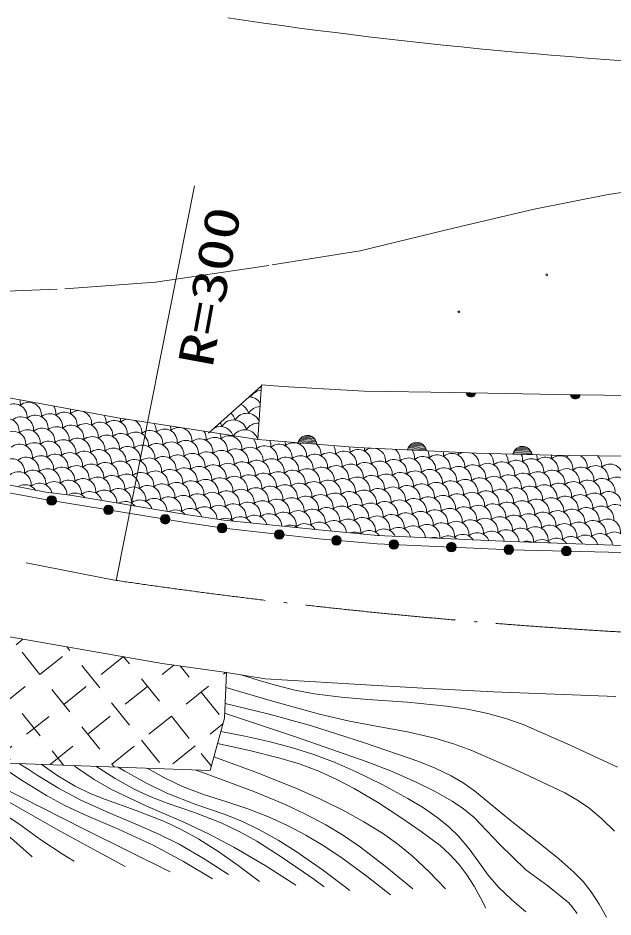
# Model space of a CAD drawing. Units: millimetres, scale not verified. Extents: x 40000 to 680000, y 20000 to 380000.
# Drawn here: x 119823 to 150966, y 258579 to 305614 of the extents above; entities that cross this region are included whole.
import ezdxf
from ezdxf.enums import TextEntityAlignment as Align

# ---------------------------------------------------------------- set-up
doc = ezdxf.new("R2010")
doc.units = ezdxf.units.MM
doc.header["$LTSCALE"] = 1000
doc.linetypes.add('USER1', pattern=[10, 7.868852, -0.983607, 0.163934, -0.983607])
doc.linetypes.add('USER3', pattern=[8, 6, -2])
doc.layers.add('M-BGD', color=5, linetype='Continuous', lineweight=13)
doc.layers.add('M-BMK', color=2, linetype='USER1', lineweight=13)
doc.styles.add('ＭＳ ゴシック', font='')
doc.styles.get('ＭＳ ゴシック').set_extended_font_data('MS Gothic')

# ---------------------------------------------------------------- blocks, each defined once
blk = doc.blocks.new('BUHIN131')
at = {"color": 5, "linetype": 'Continuous', "lineweight": 13}
for radius in [249, 220, 191, 161, 132, 97.5, 67.5, 38.8, 7.5]:
    blk.add_circle((0, 0), radius, dxfattribs=at)
blk = doc.blocks.new('BUHIN135')
at = {"color": 5, "linetype": 'Continuous', "lineweight": 13}
for radius in [249, 220, 191, 161, 132, 97.5, 67.5, 38.8, 7.5]:
    blk.add_circle((0, 0), radius, dxfattribs=at)

msp = doc.modelspace()

# ---------------------------------------------------------------- hatches: boundary and pattern name
at = {"layer": 'M-BGD'}
h = msp.add_hatch(dxfattribs=at)
h.set_pattern_fill('USER', color=256, style=0, pattern_type=2)
h.set_pattern_definition([(38.746, (104412, 275922), (-1251.74, 1559.86), [1500, -1000]), (308.746, (104412, 275922), (1559.86, 1251.74), [1500, -1000])])
h.paths.add_polyline_path([(84997, 280850), (87514, 279973), (90583, 279055), (96981, 277469), (104412, 275922), (105775, 275773), (109523, 275026), (116134, 273793), (127372, 271849), (130733, 271363), (130623, 268990), (129876, 266243), (114684, 266803), (111431, 267083), (105480, 268350), (97418, 270758), (89133, 274840), (84062, 276773), (83697, 277685)])

# ---------------------------------------------------------------- linework, layer by layer
for p, q in [((129067, 296834), (124965, 276189)), ((150704, 296386), (146841, 295619)), ((153462, 296783), (150704, 296386)), ((146841, 295619), (142752, 294654)), ((142752, 294654), (137726, 293432)), ((117554, 286077), (125043, 284692)), ((129800, 283886), (132566, 286369)), ((132372, 283560), (132569, 286414)), ((132569, 286414), (133693, 286334)), ((133693, 286334), (137947, 286093)), ((137947, 286093), (142602, 286013)), ((142602, 286013), (148942, 285892)), ((143761, 285960), (143286, 285969)), ((143298, 285937), (143748, 285929)), ((143728, 285898), (143317, 285905)), ((143339, 285874), (143703, 285867)), ((143672, 285836), (143370, 285842)), ((143428, 285810), (143614, 285806)), ((149230, 285859), (148755, 285862)), ((148767, 285831), (149217, 285828)), ((149198, 285797), (148787, 285800)), ((148809, 285768), (149173, 285766)), ((149143, 285735), (148840, 285737)), ((148899, 285705), (149085, 285704)), ((148942, 285892), (154797, 285851)), ((125043, 284692), (132372, 283560)), ((135357, 283570), (134632, 283628)), ((134697, 283686), (135300, 283637)), ((135188, 283709), (134817, 283739)), ((132372, 283560), (137575, 283140)), ((134505, 283450), (135452, 283374)), ((135432, 283438), (134535, 283511)), ((134577, 283570), (135397, 283504)), ((140297, 283200), (141119, 283161)), ((141077, 283226), (140350, 283260)), ((140413, 283319), (141017, 283291)), ((140903, 283359), (140531, 283377)), ((146424, 283152), (146052, 283162)), ((137575, 283140), (143826, 282846)), ((140229, 283078), (141178, 283033)), ((141156, 283097), (140257, 283139)), ((143826, 282846), (148435, 282720)), ((145756, 282857), (146706, 282832)), ((146683, 282895), (145783, 282919)), ((145822, 282981), (146644, 282959)), ((146601, 283022), (145874, 283042)), ((145935, 283103), (146540, 283087)), ((148435, 282720), (154791, 282657)), ((121274, 280812), (116763, 281672)), ((122553, 280644), (121274, 280812)), ((128616, 279637), (122553, 280644)), ((130589, 279343), (128616, 279637)), ((135560, 278839), (130589, 279343)), ((138645, 278546), (135560, 278839)), ((145588, 278231), (138645, 278546)), ((151476, 278021), (145588, 278231)), ((116134, 273793), (127372, 271849)), ((127372, 271849), (130733, 271363)), ((130733, 271363), (130623, 268990)), ((132756, 271044), (130733, 271363)), ((137435, 270755), (132756, 271044)), ((141009, 270545), (137435, 270755)), ((144715, 270361), (141009, 270545)), ((151113, 270124), (144715, 270361)), ((130623, 268990), (129876, 266243)), ((129876, 266243), (114684, 266803))]:
    msp.add_line(p, q, dxfattribs=at)
at = {"layer": 'M-BGD', "linetype": 'USER3'}
for p, q in [((146841, 295619), (150704, 296386)), ((150704, 296386), (153462, 296783)), ((142752, 294654), (146841, 295619)), ((137726, 293432), (142752, 294654)), ((133125, 292694), (137726, 293432)), ((127016, 291785), (133125, 292694)), ((122274, 291445), (127016, 291785)), ((115884, 291189), (122274, 291445))]:
    msp.add_line(p, q, dxfattribs=at)
at = {"layer": 'M-BGD'}
for points in [[(151462, 277656), (145598, 277796), (138625, 278107), (135591, 278356), (130605, 278916), (128598, 279212), (121239, 280426), (116695, 281267), (104435, 283660), (99116, 284687), (95384, 285512), (90564, 286863), (86363, 288263)], [(151208, 266418), (148726, 267571), (146256, 268651), (145354, 268963), (144421, 269222), (143352, 269448), (142258, 269616), (140204, 269818), (138141, 269961), (136736, 270080), (135334, 270261), (134308, 270454), (133294, 270706), (132402, 270964), (131503, 271242)], [(130697, 270586), (133141, 269863), (135609, 269195), (137177, 268832), (138769, 268524), (140205, 268263), (141633, 267942), (142612, 267647), (143574, 267294), (146004, 266219), (148439, 265076), (149075, 264717), (149683, 264303), (150382, 263714), (151048, 263072)], [(130659, 269754), (132905, 269208), (135131, 268605), (137963, 267696), (140799, 266723), (141661, 266372), (142503, 265964), (143119, 265604), (143710, 265189), (145496, 263708), (147322, 262271), (148136, 261628), (148919, 260931), (149398, 260433), (149830, 259895), (150245, 259251), (150618, 258579)], [(130635, 269241), (134344, 268012), (138044, 266722), (139367, 266210), (140666, 265642), (141616, 265169), (142540, 264641), (143138, 264238), (143705, 263782), (145029, 262394), (146395, 261050), (147551, 260207), (148661, 259320), (148880, 259048), (149089, 258765)], [(120569, 261725), (119606, 262575), (118601, 263381), (117937, 263838), (117232, 264250), (116370, 264672), (115480, 265041), (114107, 265521), (112714, 265946), (110928, 266454), (109127, 266905), (107923, 267122), (106728, 267400), (105823, 267688), (104936, 268033), (103825, 268514), (102686, 268939)], [(146401, 258857), (145665, 259475), (144974, 260133), (144434, 260771), (143939, 261451), (143433, 262148), (142879, 262810), (142373, 263300), (141818, 263752), (141042, 264290), (140227, 264781), (138883, 265509), (137515, 266182), (136419, 266660), (135303, 267081), (134137, 267445), (132950, 267753), (131700, 268032), (130433, 268292)], [(130260, 267656), (131936, 267297), (133598, 266879), (134596, 266570), (135571, 266206), (136510, 265780), (137426, 265300), (138683, 264552), (139919, 263746), (140933, 263055), (141912, 262313), (142423, 261856), (142895, 261351), (143317, 260792), (143693, 260194), (144011, 259624), (144316, 259043)], [(110372, 267309), (114499, 265779), (118613, 264189), (119255, 263848), (119874, 263451), (121013, 262621), (122184, 261844), (122465, 261675), (122756, 261503)], [(114402, 266827), (115924, 266244), (117429, 265603), (118606, 265014), (119758, 264369), (121841, 263174), (123958, 262029), (124693, 261626), (125425, 261220)], [(127788, 260942), (123324, 263151), (118873, 265415), (117704, 266068), (116531, 266735)], [(130070, 266958), (132224, 266169), (134362, 265323), (135657, 264749), (136931, 264120), (137925, 263566), (138893, 262958), (139700, 262384), (140468, 261763), (141349, 260939), (142197, 260062)], [(118616, 266658), (119947, 265769), (121315, 264928), (122280, 264412), (123283, 263945), (125112, 263166), (126925, 262327), (128478, 261479), (130012, 260572)], [(130846, 260803), (129574, 261618), (128266, 262384), (127232, 262901), (126169, 263365), (124624, 264004), (123106, 264696), (121951, 265325), (120822, 266007), (120348, 266306), (119867, 266612)], [(121031, 266569), (121909, 265969), (122815, 265423), (123593, 265048), (124408, 264723), (125957, 264174), (127483, 263569), (128393, 263138), (129283, 262648), (130327, 261986), (131341, 261271), (131905, 260854), (132467, 260433)], [(134367, 260247), (132761, 261266), (131118, 262238), (129828, 262916), (128500, 263545), (126595, 264367), (124713, 265246), (123815, 265779), (122938, 266369), (122839, 266438), (122741, 266506)], [(123901, 266463), (124910, 265826), (125944, 265244), (126777, 264864), (127635, 264539), (129055, 264051), (130453, 263508), (131397, 263051), (132315, 262541), (133553, 261763), (134755, 260938), (135299, 260551), (135849, 260155)], [(137193, 259969), (135812, 261011), (134387, 262011), (133438, 262604), (132457, 263146), (131574, 263569), (130667, 263936), (129130, 264468), (127617, 265055), (126508, 265605), (125414, 266215), (125240, 266315), (125058, 266420)], [(126588, 266364), (127498, 265858), (128431, 265409), (129578, 264978), (130749, 264602), (131853, 264240), (132937, 263820), (133921, 263370), (134887, 262861), (135883, 262265), (136845, 261618), (138093, 260698), (139325, 259738)], [(140483, 260062), (139134, 261171), (137753, 262228), (136864, 262837), (135935, 263399), (134868, 263965), (133763, 264483), (132160, 265147), (130528, 265758), (129813, 266015), (129088, 266272)]]:
    msp.add_lwpolyline(points, dxfattribs=at)
for points in [[(143774, 285991), (143753, 285933), (143723, 285885), (143673, 285831), (143618, 285802), (143559, 285785), (143481, 285786), (143423, 285806), (143369, 285837), (143321, 285893), (143292, 285942), (143274, 286000)], [(149243, 285890), (149222, 285833), (149193, 285784), (149144, 285730), (149089, 285700), (149030, 285682), (148952, 285682), (148894, 285702), (148839, 285732), (148791, 285787), (148761, 285836), (148743, 285894)], [(134475, 283390), (134524, 283501), (134589, 283594), (134695, 283696), (134810, 283747), (134930, 283775), (135085, 283762), (135199, 283715), (135303, 283647), (135392, 283529), (135444, 283427), (135472, 283310)], [(140201, 283017), (140247, 283130), (140309, 283224), (140411, 283330), (140524, 283384), (140643, 283416), (140798, 283409), (140913, 283366), (141020, 283301), (141113, 283186), (141168, 283086), (141200, 282970)], [(145730, 282796), (145773, 282909), (145833, 283005), (145933, 283113), (146045, 283170), (146163, 283204), (146318, 283200), (146435, 283159), (146543, 283097), (146637, 282984), (146695, 282885), (146729, 282769)]]:
    msp.add_lwpolyline(points, close=True, dxfattribs=at)
for centre, radius in [((147498, 292174), 49.8), ((142890, 290232), 49.8), ((130505, 278931), 249), ((130505, 278931), 220), ((130505, 278931), 191), ((130505, 278931), 161), ((130505, 278931), 132), ((130505, 278931), 97.5), ((130505, 278931), 67.5), ((130505, 278931), 38.8), ((130505, 278931), 7.5), ((133498, 278592), 249), ((133498, 278592), 220), ((133498, 278592), 191), ((133498, 278592), 161), ((133498, 278592), 132), ((133498, 278592), 97.5), ((133498, 278592), 67.5), ((133498, 278592), 38.8), ((133498, 278592), 7.5), ((136493, 278282), 249), ((136493, 278282), 220), ((136493, 278282), 191), ((136493, 278282), 161), ((136493, 278282), 132), ((136493, 278282), 97.5), ((136493, 278282), 67.5), ((136493, 278282), 38.8), ((136493, 278282), 7.5), ((148524, 277726), 249), ((148524, 277726), 220), ((148524, 277726), 191), ((148524, 277726), 161), ((148524, 277726), 132), ((148524, 277726), 97.5), ((148524, 277726), 67.5), ((148524, 277726), 38.8), ((148524, 277726), 7.5)]:
    msp.add_circle(centre, radius, dxfattribs=at)
for centre, radius, start, end in [((170120, 572737), 270000, 261.62897, 274.46954), ((132610, 285435), 702, 94.9252, 150.1488), ((119274, 285434), 674, 352.6619, 17.8512), ((120380, 284835), 674, 352.6619, 130.4617), ((131913, 285088), 702, 32.6755, 89.2943), ((119622, 284755), 674, 352.6619, 130.4617), ((121138, 284915), 674, 352.6619, 36.3199), ((121897, 284995), 674, 352.6619, 13.5948), ((123003, 284396), 674, 90.0061, 130.4617), ((131216, 284741), 702, 15.3886, 68.0336), ((132502, 284578), 702, 90.8556, 150.1488), ((119211, 283996), 674, 352.6619, 130.4617), ((119969, 284076), 674, 352.6619, 130.4617), ((120728, 284156), 674, 352.6619, 130.4617), ((121486, 284236), 674, 352.6619, 130.4617), ((122244, 284316), 674, 352.6619, 130.4617), ((123003, 284396), 674, 352.6619, 69.0456), ((123761, 284475), 674, 352.6619, 30.998), ((124519, 284555), 674, 352.6619, 9.8538), ((125625, 283956), 674, 99.9266, 130.4617), ((131107, 283884), 702, 15.3886, 150.1488), ((130518, 284394), 702, 15.3886, 50.2299), ((131804, 284231), 702, 25.2334, 150.1488), ((121075, 283477), 674, 352.6619, 130.4617), ((121833, 283557), 674, 352.6619, 130.4617), ((122592, 283637), 674, 352.6619, 130.4617), ((123350, 283717), 674, 352.6619, 130.4617), ((124108, 283797), 674, 352.6619, 130.4617), ((124867, 283877), 674, 352.6619, 130.4617), ((125625, 283956), 674, 352.6619, 62.5021), ((126383, 284036), 674, 352.6619, 32.376), ((127489, 283437), 674, 352.6619, 130.4617), ((127142, 284116), 674, 352.6619, 12.8823), ((128247, 283517), 674, 85.8284, 130.4617), ((128247, 283517), 674, 352.6619, 76.6002), ((130409, 283536), 702, 15.3886, 113.6765), ((129821, 284047), 702, 15.3886, 33.2301), ((132393, 283720), 702, 86.8103, 150.1488), ((119558, 283318), 674, 352.6619, 130.4617), ((120317, 283397), 674, 352.6619, 130.4617), ((122939, 282958), 674, 352.6619, 130.4617), ((123698, 283038), 674, 352.6619, 130.4617), ((124456, 283118), 674, 352.6619, 130.4617), ((125214, 283198), 674, 352.6619, 130.4617), ((125972, 283278), 674, 352.6619, 130.4617), ((126731, 283358), 674, 352.6619, 130.4617), ((129006, 283597), 674, 352.6619, 36.2707), ((130112, 282998), 674, 352.6619, 130.4617), ((129764, 283677), 674, 352.6619, 15.9761), ((130870, 283078), 674, 352.6619, 130.4617), ((131695, 283373), 702, 15.3886, 150.1488), ((119906, 282639), 674, 352.6619, 130.4617), ((120664, 282719), 674, 352.6619, 130.4617), ((121423, 282799), 674, 352.6619, 130.4617), ((122181, 282878), 674, 352.6619, 130.4617), ((125562, 282519), 674, 352.6619, 130.4617), ((126320, 282599), 674, 352.6619, 130.4617), ((127078, 282679), 674, 352.6619, 130.4617), ((127837, 282759), 674, 352.6619, 130.4617), ((128595, 282839), 674, 352.6619, 130.4617), ((129353, 282918), 674, 352.6619, 130.4617), ((131976, 282479), 674, 352.6619, 130.4617), ((131628, 283158), 674, 352.6619, 40.4517), ((132734, 282559), 674, 352.6619, 130.4617), ((132387, 283238), 674, 352.6619, 23.6868), ((133492, 282639), 674, 352.6619, 130.4617), ((133145, 283318), 674, 352.6619, 10.7858), ((134251, 282719), 674, 352.6619, 130.4617), ((135009, 282799), 674, 121.2208, 130.4617), ((135009, 282799), 674, 352.6619, 49.558), ((135767, 282879), 674, 352.6619, 32.4164), ((136526, 282958), 674, 352.6619, 18.5706), ((121012, 282040), 674, 352.6619, 130.4617), ((121770, 282120), 674, 352.6619, 130.4617), ((122528, 282200), 674, 352.6619, 130.4617), ((123287, 282280), 674, 352.6619, 130.4617), ((124045, 282359), 674, 352.6619, 130.4617), ((124803, 282439), 674, 352.6619, 130.4617), ((128184, 282080), 674, 352.6619, 130.4617), ((128942, 282160), 674, 352.6619, 130.4617), ((129701, 282240), 674, 352.6619, 130.4617), ((130459, 282320), 674, 352.6619, 130.4617), ((131217, 282399), 674, 352.6619, 130.4617), ((134598, 282040), 674, 352.6619, 130.4617), ((135357, 282120), 674, 352.6619, 130.4617), ((136115, 282200), 674, 352.6619, 130.4617), ((136873, 282280), 674, 352.6619, 130.4617), ((137632, 282360), 674, 352.6619, 130.4617), ((137284, 283038), 674, 352.6619, 7.1539), ((138390, 282439), 674, 98.3397, 130.4617), ((138390, 282439), 674, 352.6619, 76.2765), ((139148, 282519), 674, 352.6619, 51.4349), ((139907, 282599), 674, 352.6619, 37.0337), ((140665, 282679), 674, 352.6619, 25.2065), ((141771, 282080), 674, 352.6619, 130.4617), ((141423, 282759), 674, 352.6619, 14.5676), ((142529, 282160), 674, 352.6619, 130.4617), ((142182, 282839), 674, 352.6619, 4.5175), ((143287, 282240), 674, 107.9146, 130.4617), ((143287, 282240), 674, 352.6619, 66.7017), ((144046, 282320), 674, 352.6619, 48.9498), ((144804, 282400), 674, 352.6619, 36.9431), ((145562, 282479), 674, 352.6619, 26.6942), ((146321, 282559), 674, 352.6619, 17.3579), ((147079, 282639), 674, 352.6619, 8.5212), ((148185, 282040), 674, 352.6619, 130.4617), ((148943, 282120), 674, 117.4498, 130.4617), ((148943, 282120), 674, 352.6619, 61.4156), ((149701, 282200), 674, 352.6619, 48.2996), ((119495, 281880), 674, 352.6619, 130.4617), ((120253, 281960), 674, 352.6619, 130.4617), ((123634, 281601), 674, 352.6619, 130.4617), ((124393, 281681), 674, 352.6619, 130.4617), ((125151, 281761), 674, 352.6619, 130.4617), ((125909, 281840), 674, 352.6619, 130.4617), ((126667, 281920), 674, 352.6619, 130.4617), ((127426, 282000), 674, 352.6619, 130.4617), ((130048, 281561), 674, 352.6619, 130.4617), ((130807, 281641), 674, 352.6619, 130.4617), ((131565, 281721), 674, 352.6619, 130.4617), ((132323, 281801), 674, 352.6619, 130.4617), ((133082, 281880), 674, 352.6619, 130.4617), ((133840, 281960), 674, 352.6619, 130.4617), ((137221, 281601), 674, 352.6619, 130.4617), ((137979, 281681), 674, 352.6619, 130.4617), ((138737, 281761), 674, 352.6619, 130.4617), ((139496, 281841), 674, 352.6619, 130.4617), ((140254, 281920), 674, 352.6619, 130.4617), ((141012, 282000), 674, 352.6619, 130.4617), ((143635, 281561), 674, 352.6619, 130.4617), ((144393, 281641), 674, 352.6619, 130.4617), ((145152, 281721), 674, 352.6619, 130.4617), ((145910, 281801), 674, 352.6619, 130.4617), ((146668, 281881), 674, 352.6619, 130.4617), ((147426, 281960), 674, 352.6619, 130.4617), ((150807, 281601), 674, 352.6619, 130.4617), ((119843, 281202), 674, 352.6619, 130.4617), ((120601, 281281), 674, 352.6619, 130.4617), ((121359, 281361), 674, 352.6619, 130.4617), ((122118, 281441), 674, 352.6619, 130.4617), ((122876, 281521), 674, 352.6619, 130.4617), ((125498, 281082), 674, 352.6619, 130.4617), ((126257, 281162), 674, 352.6619, 130.4617), ((127015, 281242), 674, 352.6619, 130.4617), ((127773, 281321), 674, 352.6619, 130.4617), ((128532, 281401), 674, 352.6619, 130.4617), ((129290, 281481), 674, 352.6619, 130.4617), ((132671, 281122), 674, 352.6619, 130.4617), ((133429, 281202), 674, 352.6619, 130.4617), ((134187, 281282), 674, 352.6619, 130.4617), ((134946, 281361), 674, 352.6619, 130.4617), ((135704, 281441), 674, 352.6619, 130.4617), ((136462, 281521), 674, 352.6619, 130.4617), ((139085, 281082), 674, 352.6619, 130.4617), ((139843, 281162), 674, 352.6619, 130.4617), ((140602, 281242), 674, 352.6619, 130.4617), ((141360, 281322), 674, 352.6619, 130.4617), ((142118, 281401), 674, 352.6619, 130.4617), ((142877, 281481), 674, 352.6619, 130.4617), ((146257, 281122), 674, 352.6619, 130.4617), ((147016, 281202), 674, 352.6619, 130.4617), ((147774, 281282), 674, 352.6619, 130.4617), ((148532, 281362), 674, 352.6619, 130.4617), ((149291, 281441), 674, 352.6619, 130.4617), ((150049, 281521), 674, 352.6619, 130.4617), ((120948, 280603), 674, 14.2615, 130.4617), ((121707, 280683), 674, 358.6155, 130.4617), ((122465, 280762), 674, 352.6619, 130.4617), ((123223, 280842), 674, 352.6619, 130.4617), ((123982, 280922), 674, 352.6619, 130.4617), ((124740, 281002), 674, 352.6619, 130.4617), ((128121, 280643), 674, 352.6619, 130.4617), ((128879, 280723), 674, 352.6619, 130.4617), ((129637, 280802), 674, 352.6619, 130.4617), ((130396, 280882), 674, 352.6619, 130.4617), ((131154, 280962), 674, 352.6619, 130.4617), ((131912, 281042), 674, 352.6619, 130.4617), ((134535, 280603), 674, 352.6619, 130.4617), ((135293, 280683), 674, 352.6619, 130.4617), ((136052, 280763), 674, 352.6619, 130.4617), ((136810, 280842), 674, 352.6619, 130.4617), ((137568, 280922), 674, 352.6619, 130.4617), ((138327, 281002), 674, 352.6619, 130.4617), ((141707, 280643), 674, 352.6619, 130.4617), ((142466, 280723), 674, 352.6619, 130.4617), ((143224, 280803), 674, 352.6619, 130.4617), ((143982, 280882), 674, 352.6619, 130.4617), ((144741, 280962), 674, 352.6619, 130.4617), ((145499, 281042), 674, 352.6619, 130.4617), ((148122, 280603), 674, 352.6619, 130.4617), ((148880, 280683), 674, 352.6619, 130.4617), ((149638, 280763), 674, 352.6619, 130.4617), ((150396, 280843), 674, 352.6619, 130.4617), ((151155, 280922), 674, 352.6619, 130.4617), ((120190, 280523), 674, 35.4553, 122.9554), ((123571, 280164), 674, 17.6475, 130.4617), ((124329, 280243), 674, 359.4262, 130.4617), ((125088, 280323), 674, 352.6619, 130.4617), ((125846, 280403), 674, 352.6619, 130.4617), ((126604, 280483), 674, 352.6619, 130.4617), ((127363, 280563), 674, 352.6619, 130.4617), ((129985, 280124), 674, 352.6619, 130.4617), ((130743, 280204), 674, 352.6619, 130.4617), ((131502, 280283), 674, 352.6619, 130.4617), ((132260, 280363), 674, 352.6619, 130.4617), ((133018, 280443), 674, 352.6619, 130.4617), ((133777, 280523), 674, 352.6619, 130.4617), ((137157, 280164), 674, 352.6619, 130.4617), ((137916, 280244), 674, 352.6619, 130.4617), ((138674, 280323), 674, 352.6619, 130.4617), ((139432, 280403), 674, 352.6619, 130.4617), ((140191, 280483), 674, 352.6619, 130.4617), ((140949, 280563), 674, 352.6619, 130.4617), ((143572, 280124), 674, 352.6619, 130.4617), ((144330, 280204), 674, 352.6619, 130.4617), ((145088, 280284), 674, 352.6619, 130.4617), ((145847, 280363), 674, 352.6619, 130.4617), ((146605, 280443), 674, 352.6619, 130.4617), ((147363, 280523), 674, 352.6619, 130.4617), ((150744, 280164), 674, 352.6619, 130.4617), ((122813, 280084), 674, 39.721, 121.8446), ((126193, 279724), 674, 17.9856, 130.4617), ((126952, 279804), 674, 359.7305, 130.4617), ((127710, 279884), 674, 352.6619, 130.4617), ((128468, 279964), 674, 352.6619, 130.4617), ((129227, 280044), 674, 352.6619, 130.4617), ((132607, 279684), 674, 352.6619, 130.4617), ((133366, 279764), 674, 352.6619, 130.4617), ((134124, 279844), 674, 352.6619, 130.4617), ((134882, 279924), 674, 352.6619, 130.4617), ((135641, 280004), 674, 352.6619, 130.4617), ((136399, 280084), 674, 352.6619, 130.4617), ((139780, 279725), 674, 352.6619, 130.4617), ((140538, 279804), 674, 352.6619, 130.4617), ((141297, 279884), 674, 352.6619, 130.4617), ((142055, 279964), 674, 352.6619, 130.4617), ((142813, 280044), 674, 352.6619, 130.4617), ((146194, 279685), 674, 352.6619, 130.4617), ((146952, 279765), 674, 352.6619, 130.4617), ((147711, 279844), 674, 352.6619, 130.4617), ((148469, 279924), 674, 352.6619, 130.4617), ((149227, 280004), 674, 352.6619, 130.4617), ((149986, 280084), 674, 352.6619, 130.4617), ((125435, 279644), 674, 40.1827, 120.957), ((128058, 279205), 674, 40.6488, 120.4908), ((128816, 279285), 674, 19.6948, 130.4617), ((129574, 279365), 674, 2.4322, 130.4617), ((130332, 279445), 674, 352.6619, 130.4617), ((131091, 279525), 674, 352.6619, 130.4617), ((131849, 279605), 674, 352.6619, 130.4617), ((135230, 279245), 674, 352.6619, 130.4617), ((135988, 279325), 674, 352.6619, 130.4617), ((136747, 279405), 674, 352.6619, 130.4617), ((137505, 279485), 674, 352.6619, 130.4617), ((138263, 279565), 674, 352.6619, 130.4617), ((139022, 279645), 674, 352.6619, 130.4617), ((141644, 279206), 674, 352.6619, 130.4617), ((142402, 279285), 674, 352.6619, 130.4617), ((143161, 279365), 674, 352.6619, 130.4617), ((143919, 279445), 674, 352.6619, 130.4617), ((144677, 279525), 674, 352.6619, 130.4617), ((145436, 279605), 674, 352.6619, 130.4617), ((148817, 279245), 674, 352.6619, 130.4617), ((149575, 279325), 674, 352.6619, 130.4617), ((150333, 279405), 674, 352.6619, 130.4617), ((151091, 279485), 674, 352.6619, 130.4617), ((130680, 278766), 674, 51.1108, 115.8049), ((131438, 278846), 674, 31.5477, 130.4617), ((132197, 278926), 674, 16.2518, 130.4617), ((132955, 279006), 674, 2.4918, 130.4617), ((133713, 279086), 674, 352.6619, 130.4617), ((134472, 279165), 674, 352.6619, 130.4617), ((137094, 278726), 674, 352.6619, 130.4617), ((137852, 278806), 674, 352.6619, 130.4617), ((138611, 278886), 674, 352.6619, 130.4617), ((139369, 278966), 674, 352.6619, 130.4617), ((140127, 279046), 674, 352.6619, 130.4617), ((140886, 279126), 674, 352.6619, 130.4617), ((144267, 278766), 674, 352.6619, 130.4617), ((145025, 278846), 674, 352.6619, 130.4617), ((145783, 278926), 674, 352.6619, 130.4617), ((146542, 279006), 674, 352.6619, 130.4617), ((147300, 279086), 674, 352.6619, 130.4617), ((148058, 279166), 674, 352.6619, 130.4617), ((150681, 278727), 674, 352.6619, 130.4617), ((134061, 278407), 674, 53.8329, 114.6025), ((134819, 278487), 674, 33.3712, 130.4617), ((135577, 278567), 674, 18.1733, 130.4617), ((136336, 278646), 674, 4.6945, 130.4617), ((139717, 278287), 674, 15.5408, 130.4617), ((140475, 278367), 674, 5.5665, 130.4617), ((141233, 278447), 674, 355.8383, 130.4617), ((141992, 278527), 674, 352.6619, 130.4617), ((142750, 278607), 674, 352.6619, 130.4617), ((143508, 278686), 674, 352.6619, 130.4617), ((146131, 278247), 674, 354.9375, 130.4617), ((146889, 278327), 674, 352.6619, 130.4617), ((147647, 278407), 674, 352.6619, 130.4617), ((148406, 278487), 674, 352.6619, 130.4617), ((149164, 278567), 674, 352.6619, 130.4617), ((149922, 278647), 674, 352.6619, 130.4617), ((137442, 278048), 674, 59.3826, 109.7398), ((138200, 278127), 674, 37.9376, 130.4617), ((138958, 278207), 674, 26.1279, 130.4617), ((142339, 277848), 674, 49.2212, 125.5895), ((143097, 277928), 674, 35.4825, 130.4617), ((143856, 278008), 674, 23.9834, 130.4617), ((144614, 278088), 674, 13.5529, 130.4617), ((145372, 278167), 674, 4.03, 130.4617), ((148753, 277808), 674, 25.3417, 130.4617), ((149512, 277888), 674, 15.5043, 130.4617), ((150270, 277968), 674, 6.1797, 130.4617), ((151028, 278048), 674, 357.6356, 130.4617), ((141581, 277768), 674, 70.2161, 104.5946), ((146478, 277569), 674, 67.2424, 108.6773), ((147237, 277648), 674, 48.9341, 126.9855), ((147995, 277728), 674, 36.1586, 130.4617)]:
    msp.add_arc(centre, radius, start, end, dxfattribs=at)
at = {"layer": 'M-BMK'}
msp.add_line((90811, 282829), (124965, 276189), dxfattribs=at)
msp.add_arc((168625, 572995), 300000, 261.63181, 270.48553, dxfattribs=at)

# ---------------------------------------------------------------- block references
at = {"layer": 'M-BGD', "rotation": 204.53621}
for name, p in [('BUHIN135', (121586, 280368)), ('BUHIN135', (124558, 279878)), ('BUHIN135', (127529, 279388)), ('BUHIN131', (139496, 278068)), ('BUHIN131', (142505, 277934)), ('BUHIN131', (145513, 277800))]:
    msp.add_blockref(name, p, dxfattribs=at)

# ---------------------------------------------------------------- texts
at = {"layer": 'M-BGD', "style": 'ＭＳ ゴシック', "width": 1.35}
msp.add_text('R=300', height=1833, rotation=79.6, dxfattribs=at).set_placement((130534, 287165), align=Align.BOTTOM_LEFT)

doc.saveas('drawing.dxf')
